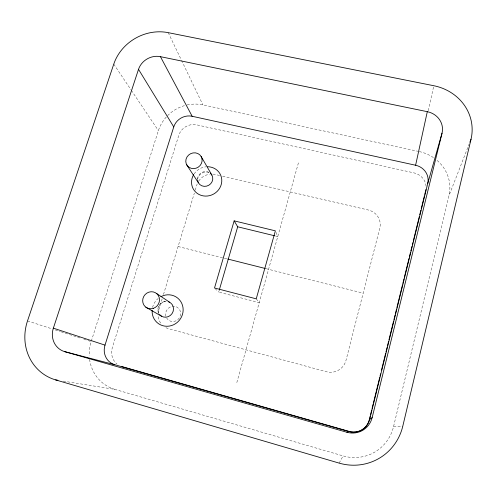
<?xml version="1.0" encoding="UTF-8"?>
<svg xmlns="http://www.w3.org/2000/svg" width="497" height="497" viewBox="0 0 497 497"><rect width="100%" height="100%" fill="white"/><g stroke="black" fill="none" stroke-linecap="round" stroke-linejoin="round"><path stroke-width="0.37" stroke-dasharray="2.48 1.86" d="M197.576 179.802C197.887 174.068 204.801 170.136 209.871 172.85M428.296 110.701L433.806 85.726M339.159 463.117L343.092 455.904A42.059 40.853 59.9 0 0 393.543 426.625L448.928 195.849L469.056 144.304M236.82 382.553L298.635 162.109M256.241 298.834L259.229 302.636L218.686 292.074L219.339 289.844M162.134 298.914L158.754 310.01A15.544 14.848 -54 0 0 158.114 313.39M163.482 294.479L194.352 193.128M195.253 190.171L196.831 184.99A14.941 14.059 -31 0 1 197.185 183.965M184.455 105.625A36.666 33.877 -29.6 0 0 158.394 130.624L91.162 341.588A39.35 37.039 -61 0 0 89.267 355.864M166.079 301.331L164.464 301.493L165.091 301.418C159.966 302.456 156.468 308.5 158.767 313.346M393.543 426.625L402.787 426.19M63.2 381.112L114.9 389.387L343.092 455.904M187.065 104.96A36.666 33.877 -29.6 0 1 202.9 104.886L417.753 151.25M219.587 175.497L215.058 174.447A14.941 14.059 -31 0 0 212.915 174.112M222.606 176.199L368.308 210.007A15.643 14.997 -2 0 1 379.783 228.111L346.011 360.337A16.159 16.01 49 0 1 326.349 371.737L168.651 328.734A15.544 14.848 -54 0 1 165.551 327.486M275.537 236L277.761 236.547L275.965 232.267M178.088 246.524L227.744 259.036M266.112 268.697L363.17 293.143M27.509 320.913L52.384 328.989M55.31 329.94L60.429 331.605M61.162 331.841L80.918 338.258M83.844 339.209L90.429 341.346M215.033 288.502L218.686 292.074M113.763 64.125L130.928 89.702M131.357 90.342L158.394 130.624M168.222 32.653L181.225 59.739M181.56 60.435L202.9 104.886M152.554 307.444A16.01 15.258 -53.5 0 1 158.263 298.411M158.586 312.998A8.082 7.704 -53.3 0 1 159.307 304.959A8.082 7.704 -53.3 0 1 166.563 301.356M194.122 173.9A15.37 14.425 -31 0 1 205.82 166.824M197.539 178.914A7.759 7.275 -31 0 1 201.776 172.521A7.759 7.275 -31 0 1 209.399 172.583M437.167 160.45A39.282 36.958 1.6 0 1 448.928 195.849M419.269 151.573A39.282 36.958 1.6 0 1 433.775 157.822M114.9 389.387A39.35 37.039 -61 0 1 89.597 359.437M165.855 316.247A7.772 7.424 -54 0 1 174.329 306.289A7.772 7.424 -54 0 1 179.411 317.85A7.772 7.424 -54 0 1 166.719 318.198M198.694 181.057A14.941 14.059 -31 0 1 209.635 174.205M160.643 323.038A15.544 14.848 -54 0 1 158.102 315.67M426.066 186.232A15.711 14.78 1.6 0 0 413.939 172.869L196.719 124.865A14.668 13.549 -29.6 0 0 178.827 135.215L112.353 347.546A15.736 14.811 -60.9 0 0 117.043 364.071"/><path stroke-width="0.75" d="M369.638 419.53L427.731 183.486A16.184 15.19 1.1 0 0 415.604 165.24L427.302 111.676L160.438 56.664A17.979 16.159 -29.6 0 0 138.514 69.331L53.365 328.163A19.576 18.078 -58 0 0 64.759 351.665L346.9 432.26L348.931 431.545A17.352 16.861 59.9 0 0 369.638 419.53L372.166 417.598L442.026 133.19A19.532 18.022 -1.3 0 0 427.302 111.676M471.013 139.29L402.787 426.19A52.856 51.402 59.7 0 1 339.159 463.117L55.602 379.894A48.942 45.196 -58.1 0 1 27.509 320.913L113.763 64.125A44.947 40.412 -29.6 0 1 168.222 32.653L433.806 85.726A48.843 45.065 -1.2 0 1 471.013 139.29L469.895 142.154M369.464 419.052L370.209 416.032M370.582 414.529L371.694 410.006M372.067 408.497L373.179 403.974M373.551 402.464L379.677 377.59M380.043 376.08L380.603 373.819M381.528 370.054L385.616 353.466M385.983 351.957L387.095 347.434M387.467 345.931L388.579 341.402M388.952 339.898L393.593 321.05M393.966 319.546L395.078 315.023M395.45 313.514L396.563 308.991M396.935 307.481L402.502 284.868M402.874 283.358L403.986 278.836M404.359 277.326L409 258.483M409.366 256.974L410.485 252.451M410.851 250.942L411.97 246.419M412.336 244.915L412.895 242.654M413.268 241.144L419.393 216.27M419.76 214.76L420.878 210.237M421.245 208.728L424.401 195.911M424.773 194.408L425.513 191.388M427.731 183.486L442.026 133.19M234.149 220.854L214.511 287.993L256.241 298.834L275.369 230.844L234.149 220.854L237.696 226.787L274.791 235.82M219.339 289.844L237.696 226.787M348.931 431.545L114.832 364.742A16.215 15.227 -60.5 0 1 105.004 345.129L173.751 126.915A15.084 13.885 -29.6 0 1 192.153 116.273L415.604 165.24M55.602 379.894L57.882 380.261M227.744 259.036L265.361 268.51M64.759 351.665L114.832 364.742M121.951 366.606L349.217 431.446A16.817 16.339 59.9 0 0 369.283 419.803M53.365 328.163L105.004 345.129M145.758 307.14L161.699 316.316M156.381 293.36L169.632 302.238M186.735 164.861L198.427 182.834M138.514 69.331L173.751 126.915M201.155 156.524A8.331 7.753 -30.9 0 1 193.718 168.613A8.331 7.753 -30.9 0 1 186.99 156.996A8.331 7.753 -30.9 0 1 201.155 156.524L211.865 175.062M160.438 56.664L192.153 116.273M160.966 296.628A16.01 15.258 -53.5 0 1 182.561 305.537A16.01 15.258 -53.5 0 1 169.34 326.082A16.01 15.258 -53.5 0 1 152.125 310.364M168.421 301.716A8.082 7.704 -53.3 0 1 172.055 313.601A8.082 7.704 -53.3 0 1 159.618 314.601M207.541 166.737A15.37 14.425 -31 0 1 221.426 183.803A15.37 14.425 -31 0 1 201.037 195.333A15.37 14.425 -31 0 1 193.7 174.559M210.33 173.242A7.759 7.275 -31 0 1 208.783 185.269A7.759 7.275 -31 0 1 197.626 180.591M372.166 417.598A21.141 20.557 59.7 0 1 346.9 432.26M425.923 189.55A15.711 14.78 1.6 0 1 425.699 190.637M153.306 308.364A8.697 8.244 -52.2 0 0 157.009 293.895A8.697 8.244 -52.2 0 0 142.95 298.529A8.697 8.244 -52.2 0 0 153.306 308.364"/></g></svg>
